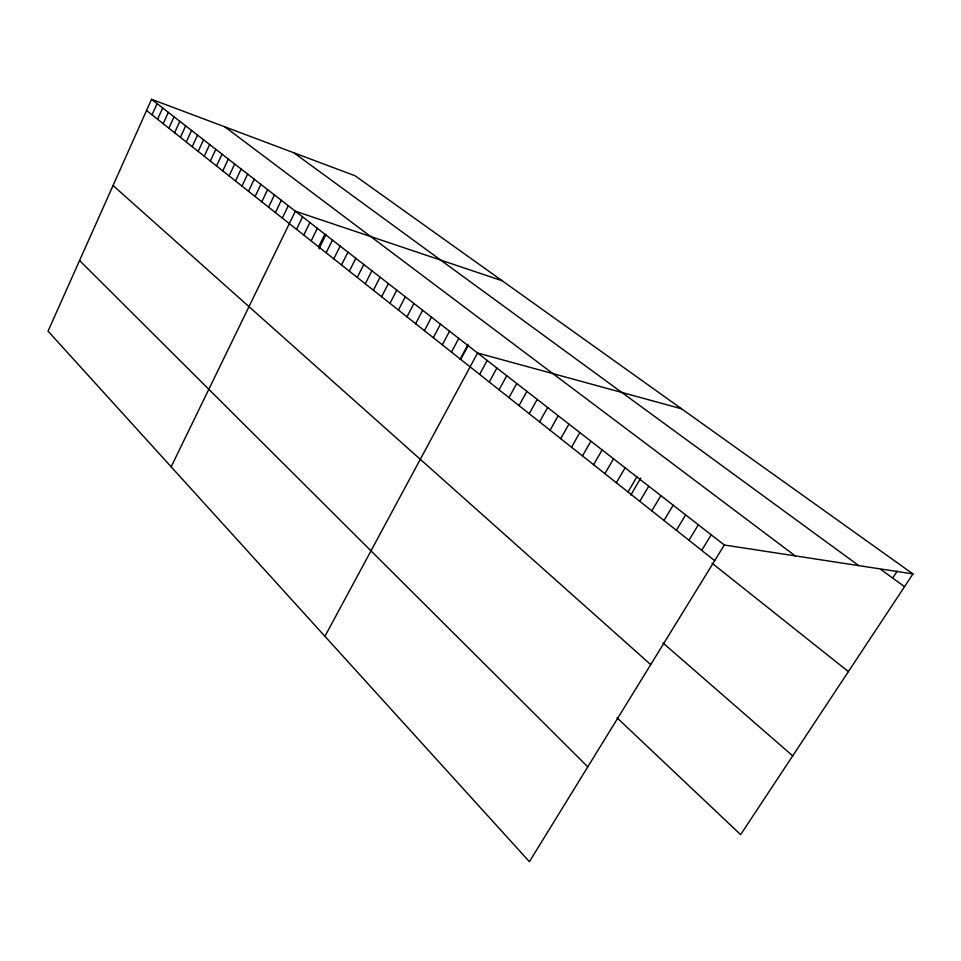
<?xml version="1.0" encoding="UTF-8"?>
<svg xmlns="http://www.w3.org/2000/svg" width="961" height="961" viewBox="0 0 961 961"><rect width="100%" height="100%" fill="white"/><g stroke="black" fill="none" stroke-linecap="round" stroke-linejoin="round"><path stroke-width="1.44" d="M912.95 573.933L355.077 175.779L151.538 99.307L48.05 331.149L529.415 861.693L724.318 545.007L912.95 573.933L740.631 834.641L616.974 717.747M152.042 114.852L157.075 103.62M157.604 119.248L162.673 107.968M163.214 123.705L168.331 112.365M168.896 128.197L174.037 116.822M174.626 132.738L179.815 121.314M180.428 137.339L185.653 125.855M186.278 141.976L191.551 130.444M192.2 146.673L197.522 135.081M198.182 151.406L203.54 139.777M204.237 156.211L209.642 144.522M210.351 161.052L215.805 149.315M216.537 165.953L222.027 154.156M222.784 170.902L228.322 159.058M229.114 175.911L234.688 164.007M235.505 180.98L241.127 169.028M241.968 186.098L247.638 174.085M248.503 191.275L254.221 179.214M255.109 196.512L260.887 184.392M261.8 201.81L267.614 189.629M268.563 207.168L274.438 194.939M275.399 212.585L281.321 200.296M282.318 218.075L288.3 205.726M171.142 466.83L295.351 211.216L502.147 280.744M296.517 229.319L302.595 216.85M303.784 235.085L309.922 222.556M311.148 240.911L317.346 228.322M318.596 246.821L324.854 234.172M318.956 248.803L326.079 234.412M326.139 252.791L332.446 240.082M333.779 258.845L340.146 246.076M341.503 264.972L347.942 252.13M349.336 271.17L355.822 258.269M357.264 277.453L363.811 264.479M365.288 283.807L371.895 270.774M373.409 290.246L380.088 277.152M381.637 296.769L388.376 283.603M389.974 303.364L396.785 290.138M398.419 310.055L405.29 296.769M406.971 316.842L413.915 303.472M415.632 323.701L422.648 310.271M424.414 330.656L431.501 317.154M433.315 337.707L440.474 324.133M442.324 344.843L449.556 331.209M451.466 352.086L458.769 338.38M460.067 359.282L468.079 344.326M460.715 359.426L468.103 345.648M324.938 636.326L477.569 353.011L681.565 408.785M479.623 374.394L487.167 360.471M489.269 382.046L496.885 368.039M499.047 389.794L506.747 375.715M508.97 397.65L516.754 383.499M519.024 405.614L526.892 391.391M529.223 413.698L537.187 399.392M539.565 421.903L547.626 407.512M550.064 430.216L558.209 415.753M560.719 438.648L568.948 424.113M571.519 447.213L579.843 432.594M582.486 455.898L590.907 441.195M593.61 464.716L602.127 449.94M604.901 473.665L613.526 458.805M616.361 482.746L625.094 467.803M628.001 491.972L636.831 476.932M630.8 495.047L640.771 478.097M639.81 501.33L648.747 486.218M651.81 510.832L660.856 495.636M663.991 520.49L673.156 505.198M676.376 530.292L685.637 514.916M688.941 540.25L698.323 524.79M701.71 550.365L711.212 534.821M892.673 578.054L897.202 571.146M880.949 569.573L904.541 586.654M293.85 152.775L858.774 565.621M224.922 126.876L795.203 555.878M151.538 99.307L724.318 545.007M146.54 110.491L714.684 560.647M712.053 563.194L848.395 671.607M662.982 642.957L792.705 755.863M113.05 185.533L650.705 664.604M79.571 260.515L587.784 766.854"/></g></svg>
